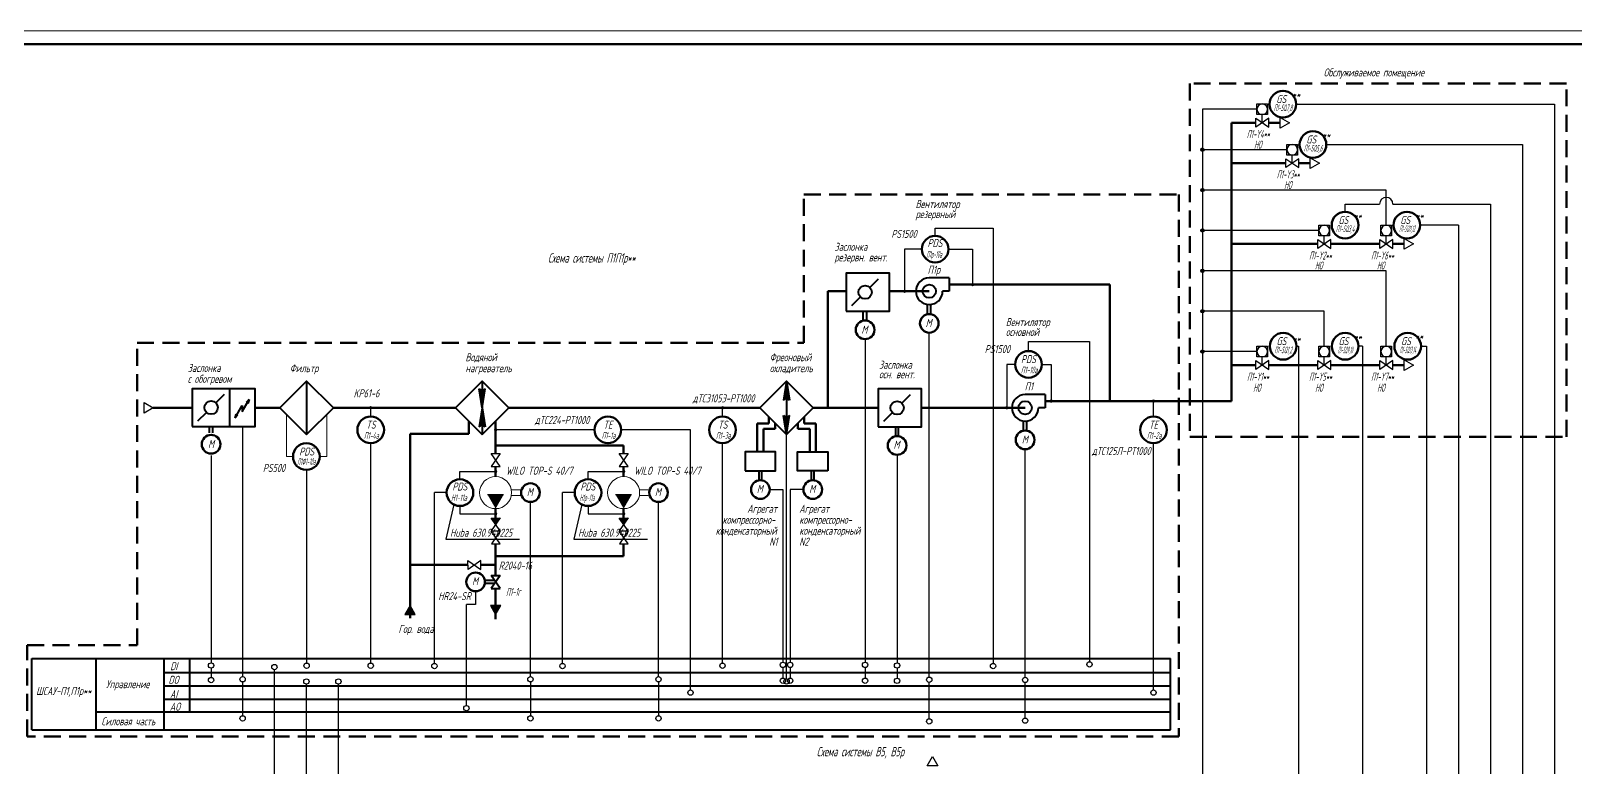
# Model space of a CAD drawing. Header units: millimetres. Extents: x -680 to 9204, y -4430 to 7779.
# Drawn here: x 3717 to 4296, y 5477 to 5753 of the extents above; entities that cross this region are included whole.
import ezdxf
from ezdxf.enums import TextEntityAlignment as Align

# ---------------------------------------------------------------- set-up
doc = ezdxf.new("R2010")
doc.units = ezdxf.units.MM
doc.linetypes.add('невидимая2', pattern=[4.7625, 3.175, -1.5875])
doc.layers.get('Defpoints').update_dxf_attribs({"color": 33})
for name, color, linetype, lineweight in [('Аппараты', 137, 'Continuous', 40), ('Арматура', 1, 'Continuous', 25), ('Вода', 130, 'Continuous', 60), ('Выноска', 137, 'Continuous', 20), ('Датчики', 31, 'Continuous', 50), ('Отр_кисл', 150, 'Continuous', 80), ('Связи', 95, 'Continuous', 25), ('Текст_КИП', 2, 'Continuous', 25), ('Толст.рамка', 7, 'Continuous', 60), ('Тонк.рамка', 10, 'Continuous', 20), ('Трубопроводы', 7, 'Continuous', 60), ('Щиты_пульты', 5, 'Continuous', 40)]:
    doc.layers.add(name, color=color, linetype=linetype, lineweight=lineweight)
for name, color, linetype in [('блок', 7, 'Continuous'), ('Слой М50', 3, 'Continuous'), ('ТЕКСТ', 2, 'Continuous')]:
    doc.layers.add(name, color=color, linetype=linetype)
doc.styles.add('Simplex', font='simplex.shx', dxfattribs={"width": 0.7, "oblique": 15})

# ---------------------------------------------------------------- blocks, each defined once
blk = doc.blocks.new('газ')
blk.add_lwpolyline([(-2, -3.46), (2, -3.46), (0, 0)], close=True)
blk = doc.blocks.new('A$C5B824081')
at = {"layer": 'Арматура'}
for p, q in [((4.84, -1.67), (0, 1.67)), ((0, -1.67), (4.84, 1.67)), ((0, 1.67), (0, -1.67)), ((2.42, 0), (2.42, -3.04)), ((4.84, 1.67), (4.84, -1.67))]:
    blk.add_line(p, q, dxfattribs=at)
blk.add_circle((2.42, -5.04), 2, dxfattribs=at)
blk = doc.blocks.new('Вентиль горизонтальный')
at = {"layer": 'блок', "color": 0, "linetype": 'ByBlock', "lineweight": -3}
for p, q in [((8.7, 3), (0, -3)), ((0, 3), (8.7, -3)), ((0, -3), (0, 3)), ((8.7, -3), (8.7, 3))]:
    blk.add_line(p, q, dxfattribs=at)

msp = doc.modelspace()

# ---------------------------------------------------------------- hatches: boundary and pattern name
h = msp.add_hatch(color=256)
edge = h.paths.add_edge_path()
edge.add_arc((4156.11, 5708.568), 0.635, 0, 360)
h = msp.add_hatch(color=256)
edge = h.paths.add_edge_path()
edge.add_arc((4156.11, 5693.436), 0.635, 0, 360)
h = msp.add_hatch(color=256)
edge = h.paths.add_edge_path()
edge.add_arc((4156.11, 5678.305), 0.635, 0, 360)
h = msp.add_hatch(color=256)
edge = h.paths.add_edge_path()
edge.add_arc((4156.11, 5663.173), 0.635, 0, 360)
h = msp.add_hatch(color=256)
edge = h.paths.add_edge_path()
edge.add_arc((4044.483, 5655.525), 0.635, 0, 360)
h = msp.add_hatch(color=256)
edge = h.paths.add_edge_path()
edge.add_arc((4069.973, 5658.025), 0.635, 0, 360)
h = msp.add_hatch(color=256)
edge = h.paths.add_edge_path()
edge.add_arc((4156.11, 5648.042), 0.635, 0, 360)
h = msp.add_hatch(color=256)
edge = h.paths.add_edge_path()
edge.add_arc((4156.11, 5632.91), 0.635, 0, 360)
h = msp.add_hatch(color=256)
edge = h.paths.add_edge_path()
edge.add_arc((3844.315, 5611.862), 0.635, 0, 360)
h = msp.add_hatch(color=256)
edge = h.paths.add_edge_path()
edge.add_arc((3976.214, 5611.864), 0.635, 0, 360)
h = msp.add_hatch(color=256)
edge = h.paths.add_edge_path()
edge.add_arc((4082.783, 5611.862), 0.635, 0, 360)
h = msp.add_hatch(color=256)
edge = h.paths.add_edge_path()
edge.add_arc((4099.423, 5614.362), 0.635, 0, 360)
h = msp.add_hatch(color=256)
edge = h.paths.add_edge_path()
edge.add_arc((4137.784, 5614.362), 0.635, 0, 360)
h = msp.add_hatch(color=256)
edge = h.paths.add_edge_path()
edge.add_arc((3891.147, 5603.58), 0.635, 0, 360)
h = msp.add_hatch(color=256)
edge = h.paths.add_edge_path()
edge.add_arc((3891.147, 5587.972), 0.635, 0, 360)
h = msp.add_hatch(color=256)
edge = h.paths.add_edge_path()
edge.add_arc((3939.15, 5587.972), 0.635, 0, 360)
for points in [[(3888.147, 5579.259), (3891.147, 5574.062), (3894.147, 5579.259)], [(3936.15, 5579.259), (3939.15, 5574.062), (3942.15, 5579.259)]]:
    msp.add_hatch(color=256).paths.add_polyline_path(points)
h = msp.add_hatch(color=256)
h.paths.add_polyline_path([(3891.163, 5568.151), (3891.179, 5568.174), (3891.179, 5570.569), (3889.48, 5570.558)])
h.paths.add_polyline_path([(3891.179, 5568.174), (3892.814, 5570.58), (3891.179, 5570.569)])
h = msp.add_hatch(color=256)
edge = h.paths.add_edge_path()
edge.add_arc((3891.15, 5572.153), 0.635, 0, 360)
h = msp.add_hatch(color=256)
h.paths.add_polyline_path([(3939.166, 5568.151), (3939.182, 5568.174), (3939.182, 5570.569), (3937.483, 5570.558)])
h.paths.add_polyline_path([(3939.182, 5568.174), (3940.817, 5570.58), (3939.182, 5570.569)])
h = msp.add_hatch(color=256)
edge = h.paths.add_edge_path()
edge.add_arc((3939.153, 5572.153), 0.635, 0, 360)
at = {"layer": 'Аппараты'}
h = msp.add_hatch(color=256, dxfattribs=at)
h.paths.add_polyline_path([(4000.214, 5615.521), (3999.07, 5614.759), (4000.214, 5621.862)])
h.paths.add_polyline_path([(4001.359, 5614.759), (4000.214, 5615.521), (4000.214, 5621.862)])
h = msp.add_hatch(color=256, dxfattribs=at)
h.paths.add_polyline_path([(3886.147, 5611.862), (3886.147, 5618.203), (3885.003, 5618.964)])
h.paths.add_polyline_path([(3886.147, 5611.862), (3887.291, 5618.964), (3886.147, 5618.203)])
h = msp.add_hatch(color=256, dxfattribs=at)
h.paths.add_polyline_path([(3886.147, 5605.521), (3885.003, 5604.76), (3886.147, 5611.862)])
h.paths.add_polyline_path([(3887.291, 5604.76), (3886.147, 5605.521), (3886.147, 5611.862)])
h = msp.add_hatch(color=256, dxfattribs=at)
h.paths.add_polyline_path([(4000.214, 5608.202), (3999.07, 5608.964), (4000.214, 5601.862)])
h.paths.add_polyline_path([(4001.359, 5608.964), (4000.214, 5608.202), (4000.214, 5601.862)])
at = {"layer": 'Вода'}
for points in [[(3857.136, 5534.415), (3861.051, 5534.415), (3859.094, 5537.804)], [(3893.104, 5537.804), (3889.19, 5537.804), (3891.147, 5534.415)]]:
    msp.add_hatch(color=256, dxfattribs=at).paths.add_polyline_path(points)

# ---------------------------------------------------------------- linework, layer by layer
at = {"lineweight": 18}
for p, q in [((3897.055, 5581.11), (3900.349, 5581.11)), ((3945.058, 5581.11), (3948.352, 5581.11)), ((3897.055, 5579.014), (3900.349, 5579.014)), ((3945.058, 5579.014), (3948.352, 5579.014))]:
    msp.add_line(p, q, dxfattribs=at)
for p, q in [((3875.427, 5575.658), (3872.519, 5562.585)), ((3894.147, 5579.259), (3888.147, 5579.259)), ((3923.43, 5575.645), (3920.522, 5562.572)), ((3942.15, 5579.259), (3936.15, 5579.259)), ((3872.519, 5562.585), (3900.054, 5562.585)), ((3920.522, 5562.572), (3948.057, 5562.572))]:
    msp.add_line(p, q)
for points in [[(4176.55, 5725.699), (4180.55, 5725.699), (4180.55, 5721.699), (4176.55, 5721.699)], [(4187.811, 5710.568), (4191.811, 5710.568), (4191.811, 5706.568), (4187.811, 5706.568)], [(4199.799, 5680.305), (4203.799, 5680.305), (4203.799, 5676.305), (4199.799, 5676.305)], [(4223.048, 5680.305), (4227.048, 5680.305), (4227.048, 5676.305), (4223.048, 5676.305)], [(4176.55, 5634.91), (4180.55, 5634.91), (4180.55, 5630.91), (4176.55, 5630.91)], [(4199.799, 5634.91), (4203.799, 5634.91), (4203.799, 5630.91), (4199.799, 5630.91)], [(4223.048, 5634.91), (4227.048, 5634.91), (4227.048, 5630.91), (4223.048, 5630.91)], [(3859.094, 5537.804), (3857.136, 5534.415), (3861.051, 5534.415)], [(3891.147, 5534.415), (3893.104, 5537.804), (3889.19, 5537.804)]]:
    msp.add_lwpolyline(points, close=True)
for centre, radius in [((4156.11, 5708.568), 0.635), ((4156.11, 5693.436), 0.635), ((4055.929, 5671.289), 5), ((4156.11, 5678.305), 0.635), ((4156.11, 5663.173), 0.635), ((4156.11, 5648.042), 0.635), ((4156.11, 5632.91), 0.635), ((3877.795, 5580.062), 5), ((3925.798, 5580.062), 5), ((3784.492, 5515.295), 1), ((3808.21, 5514.699), 1), ((3820.313, 5515.194), 1), ((3844.315, 5515.194), 1), ((3868.207, 5515.098), 1), ((3916.21, 5515.098), 1), ((3976.214, 5515.194), 1), ((3998.867, 5515.528), 1), ((4001.562, 5515.528), 1), ((4029.662, 5515.528), 1), ((4041.662, 5515.296), 1), ((4077.645, 5515.1), 1), ((4113.783, 5515.7), 1), ((3784.492, 5509.836), 1), ((3796.313, 5510.137), 1), ((3820.209, 5509.311), 1), ((3832.21, 5509.311), 1), ((3904.209, 5510.137), 1), ((3952.212, 5510.137), 1), ((3964.213, 5505.137), 1), ((3998.867, 5509.585), 1), ((4001.562, 5509.585), 1), ((4029.662, 5509.585), 1), ((4041.662, 5509.559), 1), ((4053.729, 5509.965), 1), ((4089.662, 5509.9), 1), ((4137.784, 5505.137), 1), ((3880.208, 5499.31), 1), ((3796.313, 5495.465), 1), ((3904.209, 5495.465), 1), ((3952.212, 5495.465), 1), ((4053.729, 5494.351), 1), ((4089.662, 5494.63), 1)]:
    msp.add_circle(centre, radius)
for centre in [(3891.147, 5580.062), (3939.15, 5580.062)]:
    msp.add_circle(centre, 6, dxfattribs=at)
at = {"layer": 'Defpoints'}
msp.add_line((4000.215, 5510.31), (4000.214, 5601.862), dxfattribs=at)
msp.add_circle((4000.215, 5509.31), 1, dxfattribs=at)
at = {"layer": 'Аппараты'}
for p, q in [((4031.429, 5656.938), (4034.662, 5660.17)), ((4061.222, 5660.525), (4053.722, 5660.525)), ((4061.222, 5660.525), (4061.222, 5655.525)), ((4024.662, 5650.17), (4027.894, 5653.402)), ((4053.101, 5646.945), (4053.101, 5650.525)), ((4054.313, 5646.95), (4054.313, 5650.525)), ((4061.222, 5655.525), (4058.722, 5655.525)), ((4028.98, 5644.507), (4028.98, 5648.099)), ((4030.313, 5644.513), (4030.313, 5648.099)), ((3820.313, 5621.862), (3820.313, 5601.862)), ((3886.147, 5621.862), (3886.147, 5601.862)), ((4000.214, 5621.862), (3999.07, 5614.759)), ((4000.214, 5621.862), (4000.214, 5601.862)), ((4000.214, 5621.862), (4001.359, 5614.759)), ((3786.26, 5613.679), (3789.492, 5616.911)), ((3791.563, 5604.84), (3791.563, 5618.982)), ((3886.147, 5611.862), (3885.003, 5618.964)), ((3885.003, 5618.964), (3886.147, 5618.203)), ((3886.147, 5611.862), (3887.291, 5618.964)), ((3887.291, 5618.964), (3886.147, 5618.203)), ((3999.07, 5614.759), (4000.214, 5615.521)), ((4001.359, 5614.759), (4000.214, 5615.521)), ((4043.429, 5613.6), (4046.662, 5616.832)), ((4097.162, 5616.862), (4089.662, 5616.862)), ((4097.162, 5616.862), (4097.162, 5611.862)), ((3779.492, 5606.911), (3782.725, 5610.144)), ((3793.464, 5608.146), (3796.089, 5612.693)), ((3796.089, 5610.443), (3798.714, 5614.989)), ((3796.089, 5612.693), (3796.089, 5610.443)), ((3798.714, 5614.989), (3797.616, 5613.891)), ((3798.714, 5614.989), (3798.312, 5613.489)), ((3886.147, 5611.862), (3885.003, 5604.76)), ((3886.147, 5611.862), (3887.291, 5604.76)), ((4036.662, 5606.832), (4039.894, 5610.064)), ((4097.162, 5611.862), (4094.662, 5611.862)), ((3783.88, 5602.418), (3783.88, 5604.84)), ((3785.104, 5602.418), (3785.104, 5604.84)), ((3793.464, 5608.146), (3793.866, 5609.646)), ((3793.464, 5608.146), (3794.562, 5609.244)), ((3885.003, 5604.76), (3886.147, 5605.521)), ((3887.291, 5604.76), (3886.147, 5605.521)), ((4000.214, 5601.862), (3999.07, 5608.964)), ((3999.07, 5608.964), (4000.214, 5608.202)), ((4000.214, 5601.862), (4001.359, 5608.964)), ((4001.359, 5608.964), (4000.214, 5608.202)), ((4041.162, 5601.2), (4041.162, 5604.761)), ((4042.162, 5601.2), (4042.162, 5604.761)), ((4089.06, 5603.285), (4089.06, 5606.898)), ((4090.243, 5603.288), (4090.243, 5606.896)), ((3989.91, 5584.674), (3989.91, 5588.235)), ((3990.91, 5584.674), (3990.91, 5588.235)), ((4009.543, 5584.674), (4009.543, 5588.235)), ((4010.543, 5584.674), (4010.543, 5588.235)), ((3890.739, 5547.206), (3887.106, 5547.206)), ((3890.739, 5546.019), (3887.106, 5546.019)), ((3892.814, 5544.194), (3889.481, 5549.031)), ((3892.814, 5549.031), (3889.481, 5544.194)), ((3889.481, 5549.031), (3892.814, 5549.031)), ((3889.481, 5544.194), (3892.814, 5544.194))]:
    msp.add_line(p, q, dxfattribs=at)
for points in [[(4022.591, 5648.099), (4038.815, 5648.099), (4038.815, 5662.241), (4022.591, 5662.241)], [(3820.313, 5601.862), (3830.313, 5611.862), (3820.313, 5621.862), (3810.313, 5611.862)], [(3886.147, 5601.862), (3896.147, 5611.862), (3886.147, 5621.862), (3876.147, 5611.862)], [(4000.214, 5601.862), (4010.214, 5611.862), (4000.214, 5621.862), (3990.214, 5611.862)], [(4034.591, 5604.761), (4050.815, 5604.761), (4050.815, 5618.903), (4034.591, 5618.903)], [(3984.718, 5588.235), (3996.078, 5588.235), (3996.078, 5595.306), (3984.718, 5595.306)], [(4015.711, 5588.235), (4004.351, 5588.235), (4004.351, 5595.306), (4015.711, 5595.306)]]:
    msp.add_lwpolyline(points, close=True, dxfattribs=at)
for points in [[(3791.563, 5604.84), (3801.063, 5604.84), (3801.063, 5618.982), (3777.421, 5618.982), (3777.421, 5604.84)], [(3777.421, 5604.84), (3791.563, 5604.84)]]:
    msp.add_lwpolyline(points, dxfattribs=at)
for centre in [(4029.662, 5655.17), (4053.722, 5655.525), (3784.492, 5611.911), (4041.662, 5611.832), (4089.662, 5611.862)]:
    msp.add_circle(centre, 2.5, dxfattribs=at)
for centre in [(4053.722, 5655.525), (4089.662, 5611.862)]:
    msp.add_arc(centre, 5, 90, 0, dxfattribs=at)
at = {"layer": 'Выноска', "ltscale": 2}
for p, q in [((3812.813, 5609.362), (3812.813, 5593.581)), ((3827.813, 5593.581), (3827.813, 5609.362)), ((3812.813, 5593.581), (3815.191, 5593.581)), ((3825.191, 5593.581), (3827.813, 5593.581))]:
    msp.add_line(p, q, dxfattribs=at)
at = {"layer": 'Датчики'}
for centre, radius in [((4186.303, 5725.625), 5), ((4197.564, 5710.493), 5), ((4209.595, 5680.305), 5), ((4232.786, 5680.305), 5), ((4029.662, 5641.074), 3.5), ((4053.722, 5643.5), 3.5), ((4186.384, 5634.91), 5), ((4209.636, 5634.91), 5), ((4233.07, 5634.91), 5), ((3784.492, 5598.194), 3.5), ((4041.662, 5597.736), 3.5), ((4089.662, 5599.837), 3.5), ((3904.209, 5580.062), 3.5), ((3952.212, 5580.062), 3.5), ((3990.41, 5581.21), 3.5), ((4010.043, 5581.21), 3.5), ((3883.657, 5546.612), 3.5)]:
    msp.add_circle(centre, radius, dxfattribs=at)
at = {"layer": 'Датчики', "color": 4}
for centre in [(4055.929, 5671.289), (4090.93, 5628.132), (3844.315, 5603.579), (3933.24, 5603.58), (3976.214, 5603.58), (4137.784, 5603.58), (3820.191, 5593.581), (3877.795, 5580.062), (3925.798, 5580.062)]:
    msp.add_circle(centre, 5, dxfattribs=at)
at = {"layer": 'Связи'}
for p, q in [((4191.303, 5725.625), (4288.087, 5725.625)), ((4288.087, 5725.625), (4288.087, 5259.937)), ((4156.11, 5723.699), (4156.11, 5253.897)), ((4176.55, 5723.699), (4156.11, 5723.699)), ((4187.811, 5708.568), (4156.11, 5708.568)), ((4202.564, 5710.493), (4276.09, 5710.493)), ((4276.09, 5710.493), (4276.09, 5259.937)), ((4225.048, 5693.436), (4156.11, 5693.436)), ((4225.048, 5680.305), (4225.048, 5693.436)), ((4209.595, 5685.305), (4209.595, 5688.201)), ((4209.595, 5688.201), (4222.548, 5688.201)), ((4227.548, 5688.201), (4264.092, 5688.201)), ((4264.092, 5688.201), (4264.092, 5259.937)), ((4055.929, 5676.289), (4055.928, 5679.2)), ((4055.929, 5679.2), (4077.645, 5679.198)), ((4077.645, 5679.198), (4077.645, 5516.1)), ((4252.094, 5680.305), (4237.786, 5680.305)), ((4252.094, 5680.305), (4252.095, 5259.937)), ((4199.799, 5678.305), (4156.11, 5678.305)), ((4044.483, 5671.289), (4044.483, 5655.766)), ((4050.929, 5671.289), (4044.483, 5671.289)), ((4060.929, 5671.289), (4069.973, 5671.289)), ((4069.973, 5671.289), (4069.973, 5658.025)), ((4225.048, 5663.173), (4156.11, 5663.173)), ((4225.048, 5634.91), (4225.048, 5663.173)), ((4201.799, 5648.042), (4156.11, 5648.042)), ((4201.799, 5634.91), (4201.799, 5648.042)), ((4090.93, 5636.682), (4113.783, 5636.682)), ((4090.93, 5633.132), (4090.93, 5636.682)), ((4113.783, 5636.682), (4113.783, 5516.7)), ((4176.55, 5632.91), (4156.11, 5632.91)), ((4191.384, 5634.91), (4192.108, 5634.91)), ((4192.108, 5634.91), (4192.108, 5259.937)), ((4216.102, 5634.91), (4214.636, 5634.91)), ((4216.102, 5634.91), (4216.102, 5259.937)), ((4238.07, 5634.91), (4240.097, 5634.91)), ((4240.097, 5634.91), (4240.097, 5259.937)), ((4082.783, 5628.132), (4082.783, 5611.862)), ((4085.93, 5628.132), (4082.783, 5628.132)), ((4095.93, 5628.132), (4099.423, 5628.132)), ((4099.423, 5628.132), (4099.423, 5614.362)), ((3844.315, 5608.579), (3844.315, 5611.862)), ((3976.214, 5608.58), (3976.214, 5611.864)), ((4137.784, 5608.58), (4137.784, 5614.362)), ((3844.315, 5516.194), (3844.315, 5598.579)), ((3928.24, 5603.58), (3891.147, 5603.58)), ((3964.213, 5603.58), (3938.24, 5603.58)), ((3964.213, 5506.137), (3964.213, 5603.58)), ((3976.214, 5516.194), (3976.214, 5598.58)), ((4137.784, 5506.137), (4137.784, 5598.58)), ((3820.313, 5588.583), (3820.313, 5516.194)), ((3877.794, 5587.972), (3891.147, 5587.972)), ((3877.795, 5585.062), (3877.794, 5587.972)), ((3925.797, 5587.972), (3939.15, 5587.972)), ((3925.798, 5585.062), (3925.797, 5587.972)), ((3868.207, 5516.098), (3868.207, 5580.116)), ((3872.795, 5580.062), (3868.207, 5580.062)), ((3877.795, 5575.062), (3877.794, 5572.152)), ((3920.798, 5580.062), (3916.21, 5580.062)), ((3916.21, 5516.098), (3916.21, 5580.062)), ((3925.798, 5575.062), (3925.797, 5572.152)), ((3877.795, 5572.152), (3891.147, 5572.153)), ((3925.798, 5572.152), (3939.15, 5572.153)), ((3883.657, 5543.112), (3883.657, 5538.206)), ((3883.657, 5538.206), (3880.208, 5538.206)), ((3880.208, 5500.31), (3880.208, 5538.134)), ((3784.492, 5514.295), (3784.492, 5510.836)), ((3808.21, 5253.809), (3808.21, 5513.699)), ((4029.662, 5514.528), (4029.662, 5510.585)), ((4041.662, 5514.296), (4041.662, 5510.559)), ((3796.313, 5509.137), (3796.313, 5496.465)), ((3820.212, 5259.942), (3820.209, 5508.311)), ((3832.21, 5259.948), (3832.21, 5508.311)), ((3904.209, 5509.137), (3904.209, 5496.465)), ((3952.212, 5509.137), (3952.212, 5496.465)), ((4053.729, 5495.351), (4053.729, 5508.965)), ((4089.662, 5495.351), (4089.662, 5508.9))]:
    msp.add_line(p, q, dxfattribs=at)
at = {"layer": 'Связи', "color": 2}
for p, q in [((4053.729, 5510.965), (4053.729, 5640)), ((4029.662, 5637.574), (4029.662, 5516.528)), ((3796.313, 5604.84), (3796.313, 5511.137)), ((3784.492, 5593.925), (3784.492, 5516.295)), ((4041.662, 5594.236), (4041.662, 5516.296)), ((4089.662, 5510.9), (4089.662, 5596.337)), ((3993.91, 5581.21), (3998.867, 5581.21)), ((3998.867, 5581.21), (3998.867, 5516.528)), ((4006.543, 5581.21), (4001.562, 5581.21)), ((4001.562, 5581.21), (4001.562, 5516.528)), ((3904.21, 5511.137), (3904.209, 5576.062)), ((3952.212, 5511.137), (3952.212, 5576.062)), ((3998.867, 5514.528), (3998.867, 5510.585)), ((4001.562, 5514.528), (4001.562, 5510.585))]:
    msp.add_line(p, q, dxfattribs=at)
at = {"layer": 'Связи'}
msp.add_arc((4225.048, 5688.201), 2.5, 0.000084, 180.000084, dxfattribs=at)
at = {"layer": 'Толст.рамка'}
msp.add_line((3183.142, 5748.076), (4629.642, 5748.076), dxfattribs=at)
at = {"layer": 'Толст.рамка', "linetype": 'невидимая2', "ltscale": 2}
for points in [[(4151.37, 5601.001), (4292.55, 5601.001), (4292.55, 5733.37), (4151.37, 5733.37)], [(3756.728, 5522.854), (3756.728, 5636.162), (4006.725, 5636.162), (4006.725, 5691.787), (4147.242, 5691.787), (4147.242, 5488.752), (3715.558, 5488.752), (3715.558, 5522.854)]]:
    msp.add_lwpolyline(points, close=True, dxfattribs=at)
at = {"layer": 'Тонк.рамка'}
msp.add_line((3163.142, 5753.076), (4634.642, 5753.076), dxfattribs=at)
at = {"layer": 'Трубопроводы', "color": 4}
for p, q in [((4167.015, 5614.362), (4167.015, 5718.655)), ((4176.132, 5718.655), (4167.015, 5718.655)), ((4185.248, 5718.655), (4180.969, 5718.655)), ((4187.393, 5703.524), (4167.015, 5703.524)), ((4196.509, 5703.524), (4192.23, 5703.524)), ((4199.38, 5673.26), (4167.015, 5673.26)), ((4222.629, 5673.26), (4204.218, 5673.26)), ((4231.746, 5673.26), (4227.466, 5673.26)), ((4061.222, 5658.025), (4121.443, 5658.025)), ((4121.443, 5658.025), (4121.445, 5614.117)), ((4015.742, 5655.524), (4022.591, 5655.524)), ((4015.742, 5655.524), (4015.743, 5611.859)), ((4038.815, 5655.525), (4053.722, 5655.525)), ((4176.132, 5627.866), (4167.015, 5627.866)), ((4199.38, 5627.866), (4180.969, 5627.866)), ((4222.629, 5627.866), (4204.218, 5627.866)), ((4231.746, 5627.866), (4227.466, 5627.866)), ((3762.792, 5611.862), (3777.421, 5611.862)), ((3801.063, 5611.862), (3810.313, 5611.862)), ((3830.313, 5611.862), (3876.149, 5611.864)), ((3896.147, 5611.862), (3990.214, 5611.862)), ((4010.214, 5611.862), (4034.591, 5611.862)), ((4089.662, 5611.862), (4050.815, 5611.862)), ((4097.162, 5614.362), (4167.015, 5614.362))]:
    msp.add_line(p, q, dxfattribs=at)
at = {"layer": 'Трубопроводы', "color": 1}
for p, q in [((3881.147, 5606.862), (3881.147, 5602.077)), ((3859.094, 5602.077), (3859.094, 5533.066)), ((3881.147, 5602.077), (3859.094, 5602.077)), ((3859.094, 5552.964), (3880.799, 5552.964))]:
    msp.add_line(p, q, dxfattribs=at)
at = {"layer": 'Трубопроводы', "color": 6}
for p, q in [((3891.147, 5606.862), (3891.147, 5594.682)), ((3991.54, 5595.306), (3991.54, 5604.021)), ((3991.54, 5604.021), (3995.92, 5604.021)), ((3995.92, 5604.021), (3995.92, 5606.157)), ((4004.509, 5604.021), (4004.509, 5606.157)), ((4008.889, 5604.021), (4004.509, 5604.021)), ((4008.889, 5595.306), (4008.889, 5604.021)), ((3891.147, 5597.73), (3939.15, 5597.73)), ((3939.15, 5597.73), (3939.15, 5594.682)), ((3891.147, 5589.846), (3891.147, 5586.062)), ((3939.15, 5589.846), (3939.15, 5586.062)), ((3891.147, 5574.062), (3891.147, 5570.569)), ((3939.15, 5574.062), (3939.15, 5570.569)), ((3891.147, 5560.896), (3891.147, 5549.031)), ((3939.15, 5560.896), (3939.15, 5556.275)), ((3885.635, 5552.964), (3891.147, 5552.964)), ((3891.147, 5556.275), (3939.15, 5556.275)), ((3891.147, 5544.194), (3891.147, 5532.608))]:
    msp.add_line(p, q, dxfattribs=at)
at = {"layer": 'Трубопроводы', "color": 5}
for p, q in [((3989.256, 5595.306), (3989.256, 5605.936)), ((3989.256, 5605.936), (3993.636, 5605.936)), ((3993.636, 5605.936), (3993.636, 5608.44)), ((4006.793, 5605.936), (4006.793, 5608.44)), ((4011.173, 5605.936), (4006.793, 5605.936)), ((4011.173, 5595.306), (4011.173, 5605.936))]:
    msp.add_line(p, q, dxfattribs=at)
at = {"layer": 'Щиты_пульты', "color": 5}
for p, q in [((3717.326, 5491.171), (3717.326, 5517.959)), ((3717.326, 5517.959), (4144.101, 5517.959)), ((3741.252, 5517.959), (3741.252, 5491.177)), ((3766.835, 5491.176), (3766.835, 5517.959)), ((3776.501, 5497.959), (3776.501, 5517.959)), ((4144.101, 5491.176), (4144.101, 5517.959)), ((3766.835, 5512.733), (4144.101, 5512.733)), ((3766.835, 5507.733), (4144.101, 5507.733)), ((3766.835, 5502.733), (4144.101, 5502.733)), ((3741.252, 5497.959), (4144.101, 5497.959)), ((3717.326, 5491.178), (4144.101, 5491.176))]:
    msp.add_line(p, q, dxfattribs=at)

# ---------------------------------------------------------------- block references
at = {"xscale": -1}
for name, p, rotation in [('A$C5B824081', (4176.132, 5718.655), 180), ('газ', (4188.712, 5718.655), 270), ('A$C5B824081', (4187.393, 5703.524), 180), ('газ', (4199.973, 5703.524), 270), ('A$C5B824081', (4199.38, 5673.26), 180), ('A$C5B824081', (4222.629, 5673.26), 180), ('газ', (4235.21, 5673.26), 270), ('A$C5B824081', (4176.132, 5627.866), 180), ('A$C5B824081', (4199.38, 5627.866), 180), ('A$C5B824081', (4222.629, 5627.866), 180), ('газ', (4235.21, 5627.866), 270), ('газ', (3762.792, 5611.862), 270)]:
    msp.add_blockref(name, p, dxfattribs=dict(at, rotation=rotation))
msp.add_blockref('газ', (4054.985, 5481.224), dxfattribs=at)
at = {"layer": 'Отр_кисл', "lineweight": 60, "xscale": 0.5557167000001334, "yscale": 0.5557167000001334, "zscale": 0.5557167000001334}
for p, rotation in [((3891.147, 5594.682), 270.3753874644089), ((3939.15, 5594.682), 270.3753874644089), ((3891.147, 5570.569), 270.3753874644089), ((3939.15, 5570.569), 270.3753874644089), ((3891.179, 5565.733), 270.3753874644089), ((3939.182, 5565.733), 270.3753874644089), ((3880.799, 5552.964), 0.375387464408887)]:
    msp.add_blockref('Вентиль горизонтальный', p, dxfattribs=dict(at, rotation=rotation))

# ---------------------------------------------------------------- texts
at = {"style": 'Simplex', "oblique": 15, "width": 0.6}
for p in [(4191.236, 5727.748), (4202.497, 5712.617), (4214.296, 5682.416), (4237.487, 5682.416), (4214.337, 5637.021), (4237.286, 5637.139), (4191.374, 5636.312)]:
    msp.add_text('**', height=3, dxfattribs=at).set_placement(p, align=Align.CENTER)
at = {"layer": 'Defpoints', "style": 'Simplex', "oblique": 15, "width": 0.6}
for s, p in [('PS1500', (4039.501, 5675.514)), ('PS1500', (4074.502, 5632.356)), ('KP61-6', (3837.921, 5615.782)), ('дТС3105Э-РТ1000', (3965.058, 5613.909)), ('дТС224-РТ1000', (3905.896, 5605.794)), ('дТС125Л-РТ1000', (4114.724, 5594.19)), ('PS500', (3803.885, 5587.807)), ('WILO TOP-S 40/7', (3895.026, 5586.789)), ('WILO TOP-S 40/7', (3943.029, 5586.788)), ('Huba 630.940225', (3874.087, 5563.554)), ('Huba 630.940225', (3922.09, 5563.554)), ('R2040-16', (3892.3, 5551.232)), ('HR24-SR', (3869.641, 5539.787))]:
    msp.add_text(s, height=3, dxfattribs=at).set_placement(p)
at = {"layer": 'Слой М50', "style": 'Simplex', "oblique": 15, "width": 0.6}
for s, height, p in [('Обслуживаемое помещение', 3, (4201.584, 5736.021)), ('резервный', 3, (4048.586, 5682.916)), ('Вентилятор', 3, (4048.586, 5686.706)), ('Заслонка', 3, (4018.189, 5670.687)), ('Схема системы П1П1р**', 3.5, (3910.762, 5666.259)), ('резервн. вент.', 3, (4018.189, 5666.734)), ('П1р', 3, (4053.098, 5662.099)), ('Вентилятор', 3, (4082.405, 5642.482)), ('основной', 3, (4082.405, 5638.775)), ('Заслонка', 3, (3775.724, 5625.284)), ('Фильтр', 3, (3813.994, 5625.193)), ('нагреватель', 3, (3879.828, 5625.193)), ('Водяной', 3, (3879.828, 5629.301)), ('охладитель', 3, (3993.895, 5625.193)), ('Фреоновый', 3, (3993.895, 5629.301)), ('Заслонка', 3, (4034.883, 5626.492)), ('с обогревом', 3, (3775.724, 5621.201)), ('осн. вент.', 3, (4034.883, 5622.917)), ('П1', 3, (4089.496, 5618.422)), ('Агрегат', 3, (3985.468, 5572.527)), ('Агрегат', 3, (4004.983, 5572.527)), ('компрессорно-', 3, (3976.211, 5568.419)), ('компрессорно-', 3, (4004.983, 5568.419)), ('конденсаторный', 3, (3973.64, 5564.311)), ('конденсаторный', 3, (4004.983, 5564.311)), ('N1', 3, (3993.739, 5560.203)), ('N2', 3, (4004.983, 5560.203)), ('Гор. вода', 3, (3854.724, 5527.511))]:
    msp.add_text(s, height=height, dxfattribs=at).set_placement(p)
msp.add_text('Схема системы В5, В5р', height=3.5, dxfattribs=at).set_placement((4027.889, 5481.264), align=Align.CENTER)
at = {"layer": 'ТЕКСТ', "style": 'Simplex', "oblique": 15, "width": 0.6}
for s, p in [('DO', (3768.499, 5508.437)), ('DI', (3769.158, 5513.545)), ('ШСАУ-П1,П1р**', (3718.877, 5504.261)), ('Управление', (3745.098, 5506.801)), ('АI', (3769.079, 5503.067)), ('АO', (3768.985, 5498.374)), ('Силовая часть', (3743.375, 5492.885))]:
    msp.add_text(s, height=3, dxfattribs=at).set_placement(p)
at = {"layer": 'Текст_КИП', "style": 'Simplex', "oblique": 15}
for s, width, p in [('П1-Y4**', 0.45, (4172.744, 5712.96)), ('НО', 0.45, (4175.474, 5708.952)), ('П1-Y3**', 0.45, (4184.005, 5697.828)), ('НО', 0.45, (4186.735, 5693.82)), ('PDS', 0.6, (4053.06, 5672.08)), ('П1-Y2**', 0.45, (4196.108, 5667.415)), ('П1-Y6**', 0.45, (4219.357, 5667.415)), ('НО', 0.45, (4198.295, 5663.655)), ('НО', 0.45, (4221.544, 5663.655)), ('PDS', 0.6, (4088.116, 5628.584)), ('П1-Y1**', 0.45, (4172.859, 5622.02)), ('П1-Y5**', 0.45, (4196.108, 5622.02)), ('П1-Y7**', 0.45, (4219.357, 5622.02)), ('НО', 0.45, (4175.138, 5617.89)), ('НО', 0.45, (4198.387, 5617.89)), ('НО', 0.45, (4221.636, 5617.89)), ('TS', 0.6, (3842.595, 5604.031)), ('TE', 0.6, (3931.52, 5604.033)), ('TS', 0.6, (3974.494, 5604.033)), ('TE', 0.6, (4136.064, 5604.033)), ('PDS', 0.6, (3817.521, 5593.968)), ('PDS', 0.6, (3874.925, 5580.853)), ('PDS', 0.6, (3922.928, 5580.853))]:
    msp.add_text(s, height=3, dxfattribs=dict(at, width=width)).set_placement(p)
at = {"layer": 'Текст_КИП', "color": 4, "style": 'Simplex', "oblique": 15}
for s, width, p in [('П1р-10а', 0.4, (4055.517, 5668.108)), ('П1-10а', 0.5, (4091.164, 5624.777)), ('П1-4а', 0.5, (3844.549, 5600.224)), ('П1-1а', 0.5, (3933.474, 5600.225)), ('П1-3а', 0.5, (3976.448, 5600.225)), ('П1-2а', 0.5, (4138.018, 5600.225)), ('П1Ф1-10а', 0.4, (3820.157, 5590.456)), ('Н1-11а', 0.5, (3877.383, 5576.881)), ('Н1р-11а', 0.4, (3925.386, 5576.881))]:
    msp.add_text(s, height=2.5, dxfattribs=dict(at, width=width)).set_placement(p, align=Align.CENTER)
at = {"layer": 'Текст_КИП', "color": 3, "style": 'Simplex', "oblique": 15, "width": 0.6}
for p in [(4052.357, 5642.145), (4028.296, 5639.652), (3783.365, 5596.806), (4040.326, 5596.505), (4088.418, 5598.468), (3902.874, 5578.831), (3950.877, 5578.831), (3989.075, 5579.979), (4008.708, 5579.979), (3882.321, 5545.381)]:
    msp.add_text('M', height=3, dxfattribs=at).set_placement(p)
at = {"layer": 'Текст_КИП', "style": 'Simplex', "oblique": 15, "width": 0.45}
msp.add_text('П1-1г', height=3, dxfattribs=at).set_placement((3897.771, 5541.368), align=Align.CENTER)
at = {"layer": 'Текст_КИП', "color": 4, "style": 'Simplex', "oblique": 15, "flags": 4}
for tag, width, p in [('П1-SQ7,8', 0.4, (4186.297, 5723.002)), ('П1-SQ5,6', 0.4, (4197.558, 5707.87)), ('П1-SQ3,4', 0.4, (4209.589, 5677.682)), ('П1-SQ11,12', 0.3, (4232.78, 5677.682)), ('П1-SQ1,2', 0.4, (4186.378, 5632.287)), ('П1-SQ9,10', 0.3, (4209.629, 5632.287)), ('П1-SQ13,14', 0.3, (4233.064, 5632.287))]:
    msp.add_attdef(tag, text='1а', height=2.5, dxfattribs=dict(at, width=width)).set_placement(p, align=Align.CENTER)
at = {"layer": 'Текст_КИП', "style": 'Simplex', "oblique": 15, "width": 0.6, "flags": 4}
for p in [(4185.658, 5726.037), (4196.919, 5710.906), (4208.95, 5680.717), (4232.14, 5680.717), (4185.739, 5635.322), (4208.99, 5635.322), (4232.425, 5635.322)]:
    msp.add_attdef('GS', text='TIR', height=3, dxfattribs=at).set_placement(p, align=Align.CENTER)

doc.saveas('drawing.dxf')
